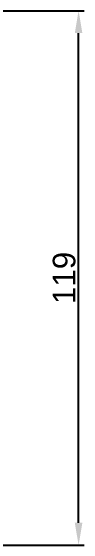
# Model space of a CAD drawing. Header units: millimetres. Extents: x 580 to 1174, y -1119 to -699.
# Drawn here: x 884.8 to 901, y -972.5 to -853.5 of the extents above; entities that cross this region are included whole.
import ezdxf

# ---------------------------------------------------------------- set-up
doc = ezdxf.new("R2010")
doc.units = ezdxf.units.MM
doc.header["$LTSCALE"] = 0.1
doc.layers.add('DIM', color=3, linetype='Continuous', lineweight=9)
doc.styles.get("Standard").update_dxf_attribs({"font": 'arial.ttf'})
doc.dimstyles.new('ISO-25', dxfattribs={"dimtxt": 2.5, "dimasz": 2.5, "dimexe": 1.25, "dimexo": 0.625, "dimtad": 1, "dimtxsty": 'Standard', "dimcen": 2.5, "dimadec": 0, "dimazin": 0, "dimtfac": 1, "dimtmove": 0, "dimatfit": 3, "dimfxl": 0, "dimarcsym": 0})

# ---------------------------------------------------------------- blocks, each defined once
blk = doc.blocks.new('*D70')
at = {"layer": 'Defpoints', "color": 0}
for p in [(819.96, -853.48), (899.79, -853.48), (759.37, -972.5)]:
    blk.add_point(p, dxfattribs=at)
at = {"layer": 'DIM', "color": 3, "linetype": 'ByBlock', "lineweight": -2}
for p, q in [((820.59, -853.48), (901.04, -853.48)), ((899.79, -967.5), (899.79, -858.48)), ((759.99, -972.5), (901.04, -972.5))]:
    blk.add_line(p, q, dxfattribs=at)
at = {"layer": 'DIM', "color": 3}
for points in [[(898.96, -858.48), (900.63, -858.48), (899.79, -853.48)], [(898.96, -967.5), (900.63, -967.5), (899.79, -972.5)]]:
    blk.add_solid(points, dxfattribs=at)
at = {"layer": 'DIM', "color": 3, "insert": (896.61, -912.99), "char_height": 5, "attachment_point": 5, "rotation": 90}
blk.add_mtext('119', dxfattribs=at)

msp = doc.modelspace()

# ---------------------------------------------------------------- dimensions: what is measured, and where the dimension line sits
at = {"layer": 'DIM'}
dim = msp.add_linear_dim(base=(899.792, -853.48), p1=(759.369, -972.504), p2=(819.961, -853.48), angle=90, dimstyle='ISO-25', override={"dimtxt": 5, "dimasz": 5, "dimdec": 1, "dimclrd": 3, "dimclre": 3, "dimclrt": 3, "dimtdec": 1, "dimfxl": 1.25, "dimarcsym": 1}, dxfattribs=at)
dim.commit()
dim.dimension.update_dxf_attribs({"geometry": '*D70', "text_midpoint": (896.615, -912.992)})

doc.saveas('drawing.dxf')
